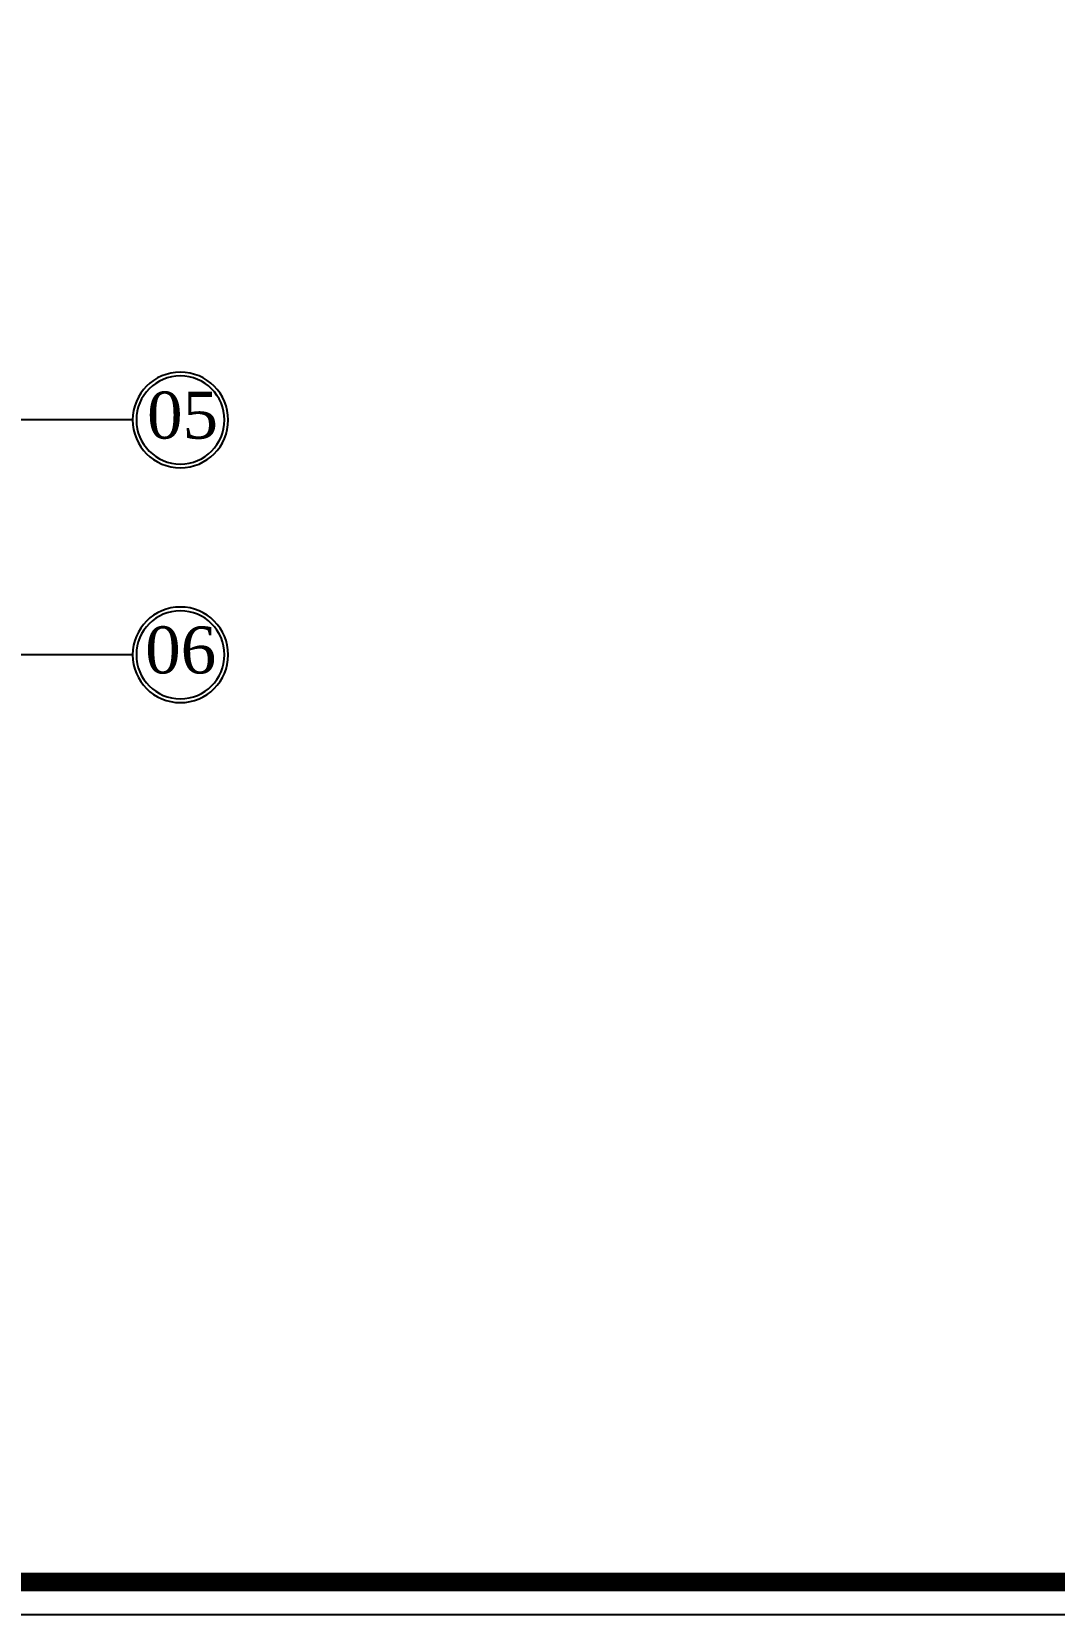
# Model space of a CAD drawing. Header units: centimetres. Extents: x 7997 to 116674, y 1017 to 13844.
# Drawn here: x 44929 to 45581, y 8084 to 9095 of the extents above; entities that cross this region are included whole.
import ezdxf
from ezdxf.enums import TextEntityAlignment as Align

# ---------------------------------------------------------------- set-up
doc = ezdxf.new("R2010")
doc.units = ezdxf.units.CM
doc.header["$LTSCALE"] = 200
doc.linetypes.add('CENTER2', pattern=[1.125, 0.75, -0.125, 0.125, -0.125])
for name, color, linetype in [('$0$GRID', 9, 'Continuous'), ('$0$GRID @ 1', 9, 'Continuous'), ('AXIS', 9, 'CENTER2'), ('COL', 1, 'Continuous'), ('DIM', 11, 'Continuous')]:
    doc.layers.add(name, color=color, linetype=linetype)
doc.layers.add('HA', color=251, linetype='Continuous', lineweight=0)
doc.styles.add('$0$GRID', font='times.ttf', dxfattribs={"height": 40})

# ---------------------------------------------------------------- blocks, each defined once
blk = doc.blocks.new('08-TITLE SHEET-selattin', base_point=(45714.8, -203081.4))
at = {"color": 0}
blk.add_lwpolyline([(51244.8, -203081.4), (45714.8, -203081.4), (45714.8, -206921.4), (51244.8, -206921.4)], close=True, dxfattribs=at)
at = {"color": 0, "linetype": 'ByBlock', "const_width": 17}
blk.add_lwpolyline([(45744.3, -206891.9), (51215.3, -206891.9), (51215.3, -203110.8), (45744.3, -203110.8)], close=True, dxfattribs=at)
at = {"layer": 'HA', "ltscale": 1.2}
blk.add_lwpolyline([(45714.8, -203081.4), (51244.8, -203081.4), (51244.8, -206921.4), (45714.8, -206921.4)], close=True, dxfattribs=at)
blk = doc.blocks.new('*U1678')
at = {"layer": '$0$GRID', "linetype": 'ByBlock', "ltscale": 100}
for radius in [40.7, 37.5]:
    blk.add_circle((0, 0), radius, dxfattribs=at)
at = {"layer": '$0$GRID', "style": '$0$GRID'}
blk.add_attdef('A1', text='', height=40, dxfattribs=at).set_placement((0, 4.2), align=Align.MIDDLE_CENTER)
blk = doc.blocks.new('*U1734')
at = {"layer": '$0$GRID', "linetype": 'Continuous'}
ref = blk.add_blockref('*U1678', (38548.5, 5847), dxfattribs=dict(at, xscale=-0.75, yscale=0.75, zscale=0.75))
ref.add_attrib('A1', '05', dxfattribs={"layer": '$0$GRID @ 1', "height": 30, "style": '$0$GRID'}).set_placement((38549.9, 5850.1), align=Align.MIDDLE_CENTER)
blk = doc.blocks.new('*U1735')
at = {"layer": '$0$GRID', "linetype": 'Continuous'}
ref = blk.add_blockref('*U1678', (38548.5, 5697), dxfattribs=dict(at, xscale=-0.75, yscale=0.75, zscale=0.75))
ref.add_attrib('A1', '06', dxfattribs={"layer": '$0$GRID @ 1', "height": 30, "style": '$0$GRID'}).set_placement((38548.7, 5700.1), align=Align.MIDDLE_CENTER)
blk = doc.blocks.new('09-GRID LINE PLAN-Essa', base_point=(37178.1, 7462))
at = {"layer": 'AXIS', "ltscale": 0.5}
for p, q in [((38518.1, 5847), (36878.1, 5847)), ((38518.1, 5697), (36878.1, 5697))]:
    blk.add_line(p, q, dxfattribs=at)
at = {"layer": 'COL', "linetype": 'Continuous'}
for name in ['*U1734', '*U1735']:
    blk.add_blockref(name, (0, 0), dxfattribs=at)

msp = doc.modelspace()

# ---------------------------------------------------------------- linework, layer by layer
at = {"linetype": 'Continuous'}
msp.add_lwpolyline([(42363.0418, 8084.0841), (46234.0418, 8084.0841), (46234.0418, 10772.0841), (42363.0418, 10772.0841)], close=True, dxfattribs=at)

# ---------------------------------------------------------------- block references
at = {"layer": 'COL', "linetype": 'Continuous'}
msp.add_blockref('09-GRID LINE PLAN-Essa', (43653.0712, 10462.002), dxfattribs=at)
at = {"layer": 'DIM', "color": 0, "linetype": 'Continuous', "xscale": 0.7000000000000026, "yscale": 0.7000000000000026, "zscale": 0.7000000000000026}
msp.add_blockref('08-TITLE SHEET-selattin', (42363.0418, 10772.0841), dxfattribs=at)

doc.saveas('drawing.dxf')
